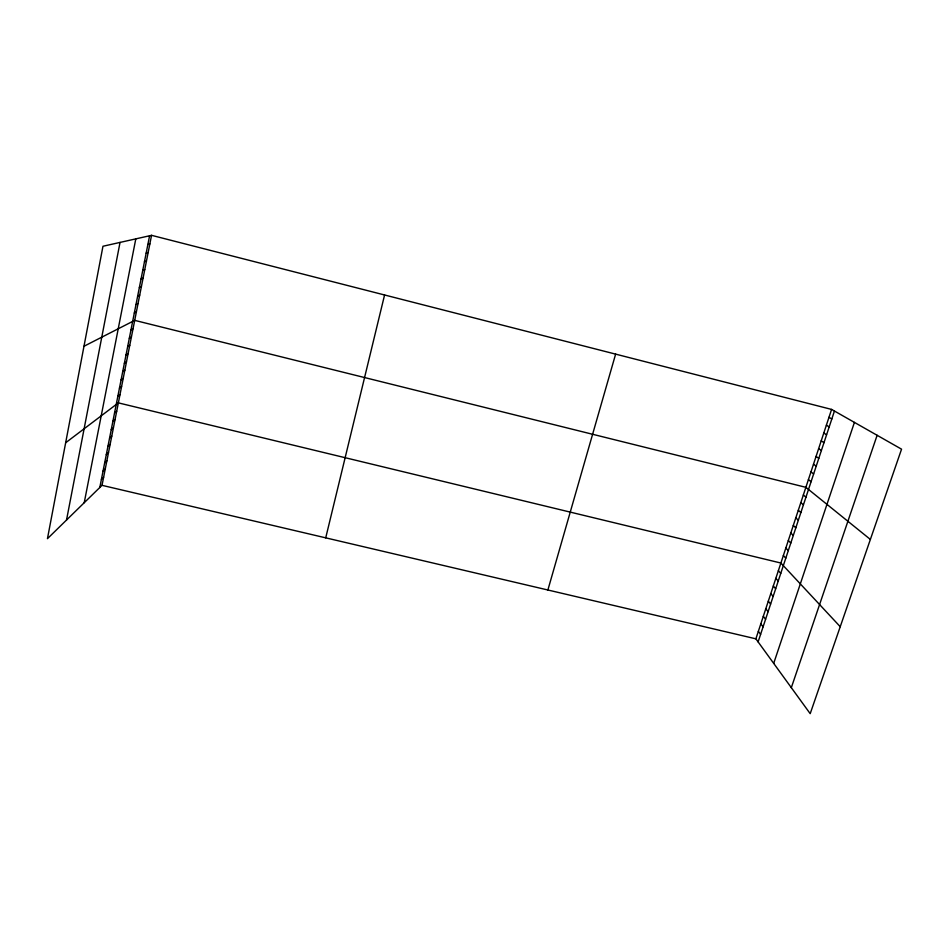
<?xml version="1.0" encoding="UTF-8"?>
<svg xmlns="http://www.w3.org/2000/svg" width="949" height="949" viewBox="0 0 949 949"><rect width="100%" height="100%" fill="white"/><g stroke="black" fill="none" stroke-linecap="round" stroke-linejoin="round"><path stroke-width="1.42" d="M66.525 520.028L120.037 242.422M84.224 502.721L135.802 238.875M99.799 487.501L149.598 235.767M102.017 485.33L151.555 235.328L831.585 409.41L901.55 449.174L810.197 713.672L755.879 638.831L102.017 485.33L47.45 538.676L102.966 246.254L151.555 235.328M325.721 537.846L384.582 294.973M547.881 589.993L615.628 354.119M755.879 638.831L831.585 409.41M758.109 641.904L834.444 411.024M773.696 663.375L854.42 422.388M791.324 687.669L877.125 435.294M101.413 479.316L103.631 477.193M103.038 471.107L105.244 469.043M104.663 462.863L106.869 460.858M106.3 454.607L108.494 452.649M107.937 446.315L110.131 444.417M109.586 438.011L111.757 436.16M111.235 429.672L113.405 427.88M112.895 421.297L115.054 419.565M114.556 412.91L116.703 411.237M65.659 442.756L118.352 402.874L780.885 563.03L840.233 626.708M117.842 396.302L119.965 394.737M119.467 388.082L121.591 386.575M121.092 379.837L123.216 378.39M122.729 371.569L124.841 370.169M124.366 363.277L126.466 361.937M126.015 354.962L128.103 353.669M127.664 346.61L129.752 345.389M129.325 338.235L131.401 337.073M130.986 329.849L133.05 328.734M83.975 346.266L134.711 320.371L805.867 487.323L870.375 539.435M134.319 312.98L136.371 311.984M135.992 304.499L138.032 303.573M137.676 296.005L139.705 295.127M139.361 287.476L141.389 286.669M141.057 278.923L143.062 278.176M142.753 270.346L144.758 269.658M144.45 261.746L146.443 261.117M146.158 253.11L148.151 252.541M147.878 244.451L149.847 243.952M828.975 417.299L831.81 418.972M826.377 425.176L829.189 426.896M823.791 433.017L826.579 434.796M821.205 440.846L823.981 442.673M818.631 448.652L821.383 450.526M816.069 456.422L818.797 458.355M813.507 464.18L816.211 466.173M810.956 471.926L813.637 473.954M808.406 479.636L811.075 481.712M803.34 494.998L805.962 497.169M800.814 502.638L803.412 504.868M798.299 510.265L800.885 512.543M795.796 517.869L798.346 520.194M793.293 525.449L795.831 527.822M790.802 533.006L793.317 535.438M788.311 540.55L790.802 543.018M785.831 548.059L788.299 550.586M783.352 555.556L785.808 558.131M778.358 570.717L780.766 573.374M775.831 578.368L778.227 581.073M773.316 586.008L775.689 588.76M770.802 593.611L773.15 596.411M768.299 601.203L770.624 604.05M765.796 608.772L768.109 611.666M763.304 616.316L765.606 619.258M760.825 623.849L763.103 626.826M758.346 631.346L760.6 634.383"/></g></svg>
